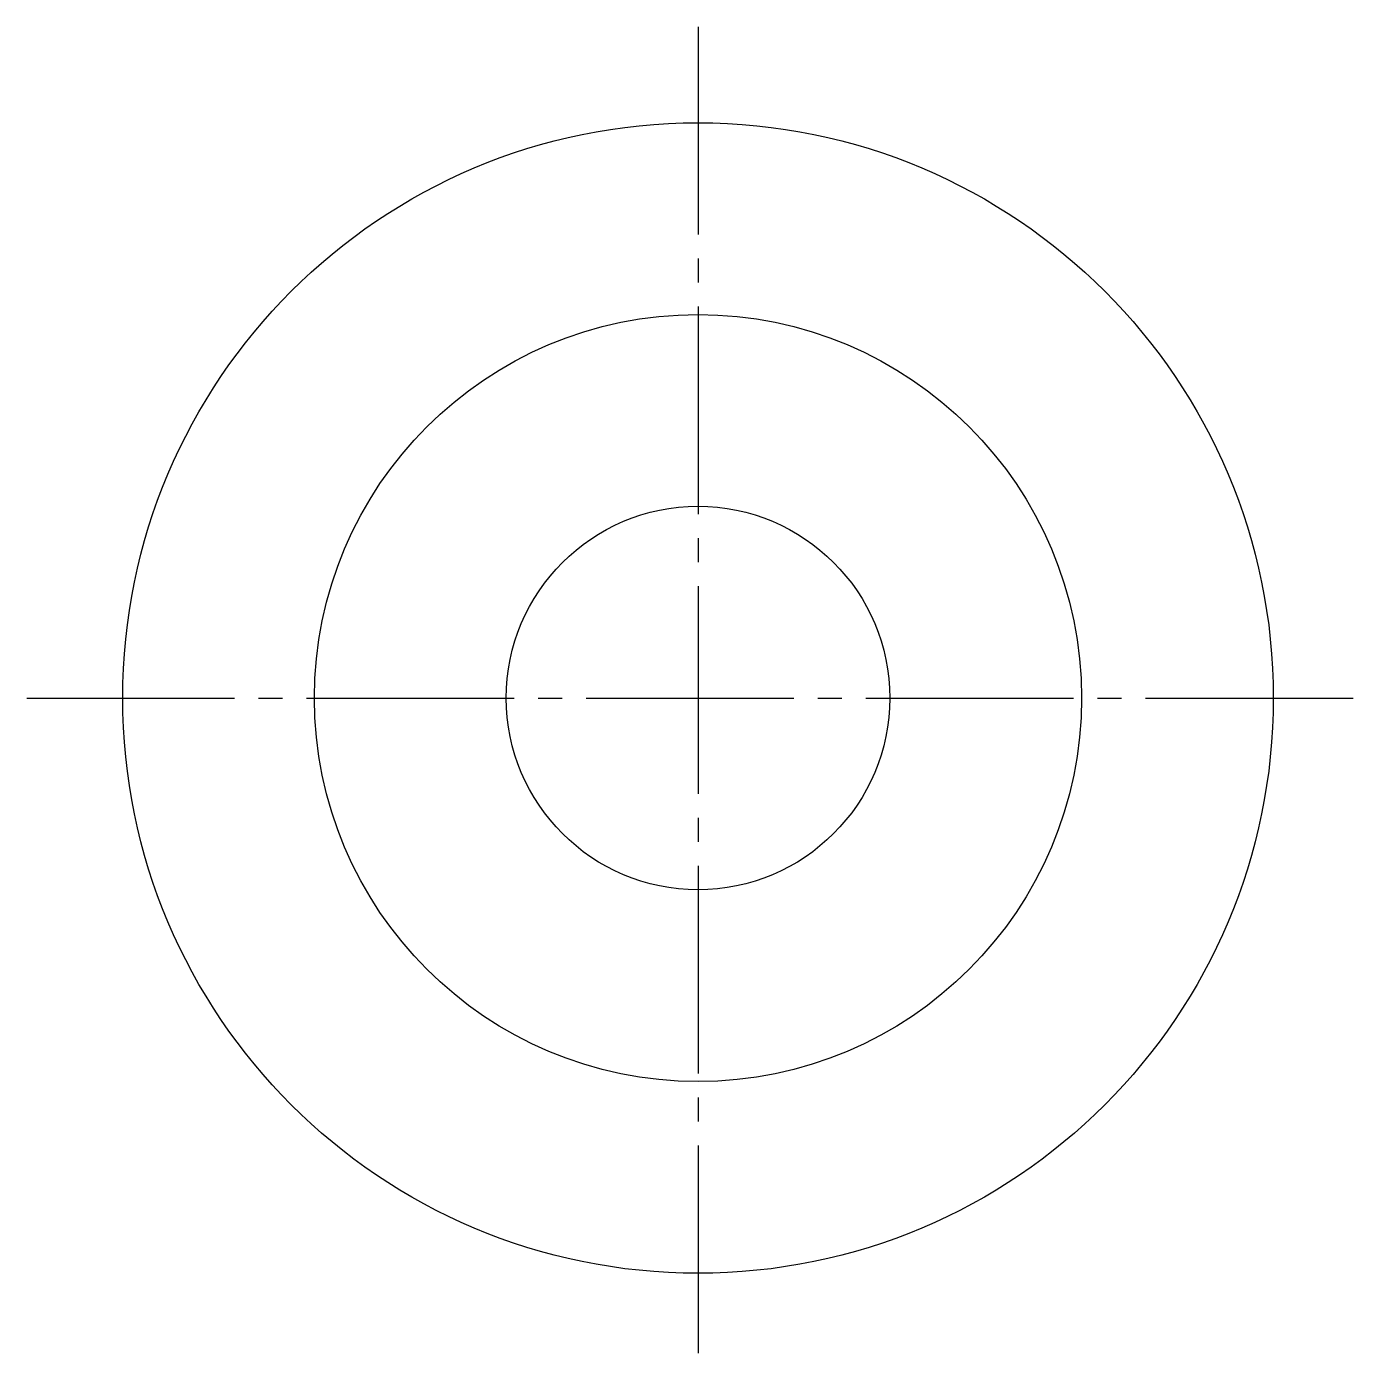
# Model space of a CAD drawing. Extents: x 11 to 198, y 10 to 109.
# Drawn here: x 176.89 to 197.89, y 88.24 to 109.24 of the extents above.
import ezdxf

# ---------------------------------------------------------------- set-up
doc = ezdxf.new("R2010")
doc.units = 0
doc.header["$LTSCALE"] = 0.25
doc.linetypes.add('CENTER', pattern=[17.5, 13, -1.5, 1.5, -1.5])
doc.layers.get('0').update_dxf_attribs({"linetype": 'CONTINUOUS'})
doc.layers.add('CENTER', color=1, linetype='CENTER')

msp = doc.modelspace()

# ---------------------------------------------------------------- linework, layer by layer
for radius in [9, 6, 3]:
    msp.add_circle((187.392, 98.743), radius)
at = {"layer": 'CENTER', "color": 1, "linetype": 'CENTER'}
for p, q in [((187.392, 109.243), (187.392, 88.243)), ((176.892, 98.743), (197.892, 98.743))]:
    msp.add_line(p, q, dxfattribs=at)

doc.saveas('drawing.dxf')
